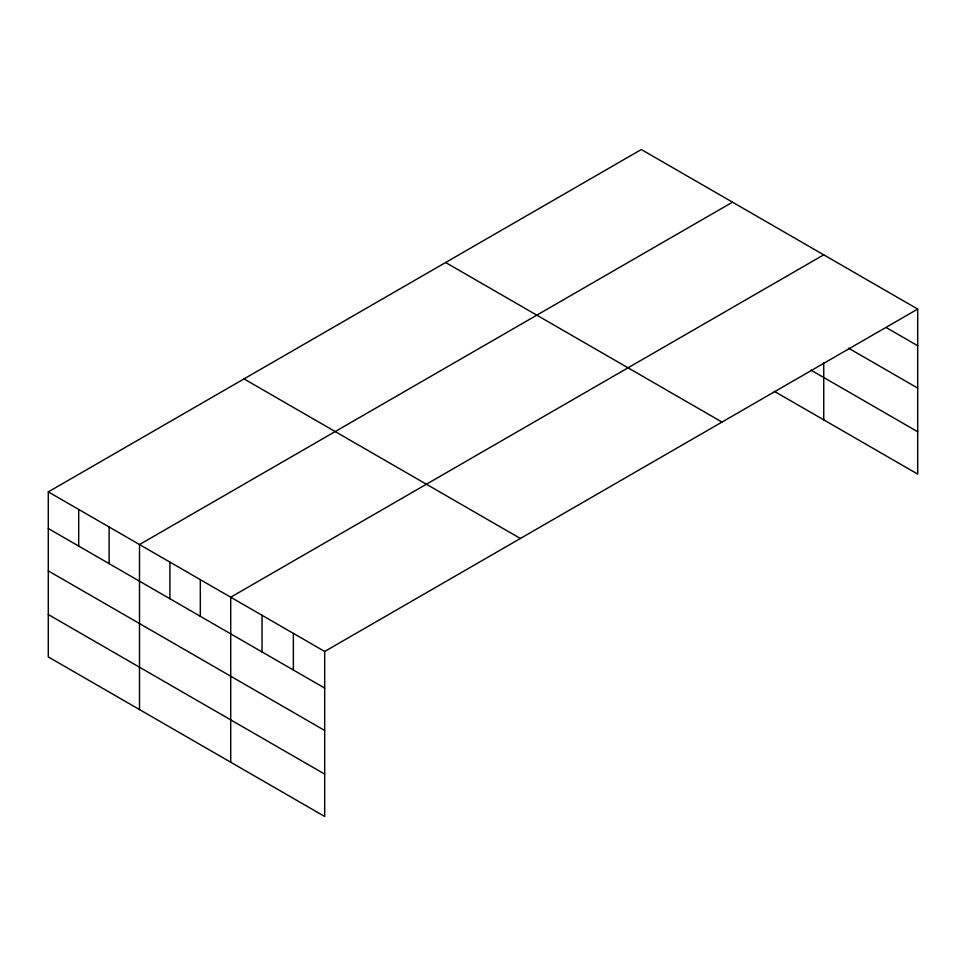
<?xml version="1.0" encoding="UTF-8"?>
<svg xmlns="http://www.w3.org/2000/svg" width="966" height="966" viewBox="0 0 966 966"><rect width="100%" height="100%" fill="white"/><g stroke="black" fill="none" stroke-linecap="round" stroke-linejoin="round"><path stroke-width="1.45" d="M917.7 309.084L641.315 149.525L48.3 491.887L48.3 656.916L324.685 816.475L324.685 651.458L917.7 309.084L917.7 474.113L774.321 391.327M732.518 202.172L139.502 544.546L139.502 709.563M823.732 254.831L230.717 597.205L230.717 762.222M886.377 327.643L917.7 345.731M848.522 348.158L917.7 388.09M811.066 370.171L917.7 431.742M445.616 262.498L722 422.07M244 378.913L520.384 538.485M48.3 491.887L324.685 651.458M48.3 528.535L324.685 688.106M48.3 570.894L324.685 730.465M48.3 614.545L324.685 774.116M823.732 362.938L823.732 419.86M293.362 633.382L293.362 670.018M262.04 615.294L262.04 651.929M200.312 579.66L200.312 616.296M169.907 562.103L169.907 598.739M109.11 527.001L109.11 563.637M78.705 509.444L78.705 546.08"/></g></svg>
